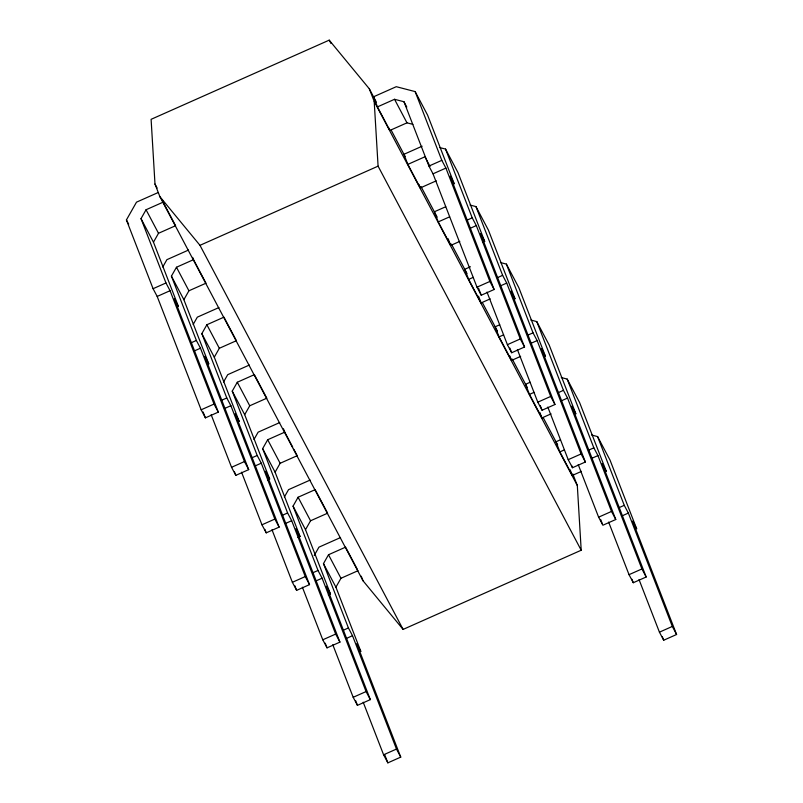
<?xml version="1.0" encoding="UTF-8"?>
<svg xmlns="http://www.w3.org/2000/svg" width="803" height="803" viewBox="0 0 803 803"><rect width="100%" height="100%" fill="white"/><g stroke="black" fill="none" stroke-linecap="round" stroke-linejoin="round"><path stroke-width="1.2" d="M162.276 199.907L163.15 202.155L146.056 209.744L141.017 218.637L153.463 242.175L178.417 306.505L174.321 298.766L218.296 412.13L205.407 417.861L201.151 409.801L157.177 296.437L153.082 288.699L126.412 219.942L136.5 202.165L158.091 192.569M153.463 242.175L158.512 233.292L175.596 225.693L163.712 203.219M162.758 266.987L166.904 259.67L188.504 250.064M248.699 469.625L244.443 461.564L200.469 348.211L196.374 340.462L171.42 276.132L176.469 267.248L193.553 259.65L206 283.198L188.916 290.786L183.877 299.68L208.83 364.01L204.735 356.271L248.699 469.625L235.821 475.356L231.555 467.296L211.159 414.709M193.162 324.482L197.317 317.165L218.908 307.569M279.113 527.129L274.847 519.069L230.883 405.706L226.787 397.967L201.834 333.636L206.873 324.743L223.957 317.155L236.413 340.693L219.329 348.291L214.281 357.174L239.234 421.505L235.138 413.766L279.113 527.129L266.225 532.851L261.959 524.801L241.562 472.204M223.565 381.987L227.721 374.67L249.321 365.064M271.976 529.709L292.372 582.295L296.628 590.356L309.516 584.624L305.26 576.564L261.286 463.201L257.191 455.462L232.238 391.131L237.286 382.248L254.37 374.65L266.817 398.188L249.733 405.786L244.694 414.669L269.647 479.01L267.499 479.963M253.979 439.482L258.134 432.165L279.725 422.569M302.38 587.204L322.776 639.79L327.042 647.85L339.93 642.119L335.664 634.069L291.7 520.705L287.604 512.966L262.651 448.626L267.69 439.743L284.774 432.144L292.704 447.13M297.903 537.458L300.051 536.504L275.098 472.174L280.137 463.291L297.23 455.692L293.828 449.268M284.382 496.987L288.538 489.659L310.139 480.064M332.783 644.699L353.19 697.295L357.445 705.355L370.334 699.624L366.078 691.564L322.103 578.2L318.008 570.461L293.055 506.131L298.094 497.238L315.188 489.649M328.317 594.963L330.465 593.999L305.511 529.669L310.55 520.786L327.634 513.187M314.204 555.525L318.942 547.164L340.542 537.558M363.197 702.203L383.593 754.79L387.859 762.85L400.747 757.119L396.481 749.058L352.507 635.705L348.422 627.956L323.468 563.626L328.507 554.743L345.591 547.144L357.476 569.618M400.747 757.119L356.773 643.765L360.868 651.504L335.915 587.174L340.954 578.28L358.048 570.692M376.366 102.152L369.3 88.782L329.21 40.15L151.105 119.326L154.989 184.048L159.897 196.685L363.016 580.78L403.106 629.411L581.201 550.236L577.317 485.514L572.86 474.021M403.969 101.74L428.922 166.07L433.018 173.819L476.992 287.173L481.248 295.233L494.136 289.502L450.172 176.148L454.257 183.887L427.597 115.13L415.141 91.592L396.27 86.694L373.536 96.802L377.45 106.889L394.534 99.291L403.969 101.74L406.8 107.09M377.45 106.889L389.897 130.427L406.98 122.839L412.883 124.365M422.127 146.216L403.939 154.296L407.854 164.384L420.31 187.932L436.25 180.836M159.897 196.685L199.977 245.327L378.083 166.151L374.198 101.419L369.3 88.782M407.854 164.384L424.938 156.786L430.037 166.422M153.082 288.699L165.97 282.967L170.065 290.706L214.03 404.07L218.296 412.13M428.922 166.07L441.811 160.349L445.906 168.088L489.88 281.451L494.136 289.502M157.177 296.437L170.065 290.706M433.018 173.819L445.906 168.088M445.715 206.742L434.353 211.791L438.267 221.889L450.714 245.427L459.828 241.372M438.267 221.889L449.65 216.82M191.004 342.851L196.374 340.462M466.854 220.233L472.224 217.844L476.309 225.583L520.284 338.946L524.55 347.006L511.662 352.738L507.396 344.678L486.999 292.081M194.025 351.072L200.469 348.211M469.865 228.453L476.309 225.583M482.523 242.345L484.671 241.382L458.001 172.635L445.555 149.087L439.653 147.561M470.438 266.767L464.756 269.296L468.671 279.384L481.117 302.922L490.231 298.877M468.671 279.384L473.228 277.356M221.417 400.356L226.787 397.967M497.258 277.728L502.628 275.339L506.723 283.088L550.687 396.441L554.953 404.501L542.065 410.233L537.799 402.173L517.403 349.586M201.151 409.801L214.03 404.07M476.992 287.173L489.88 281.451M224.438 408.566L230.883 405.706M500.279 285.948L506.723 283.088M499.717 324.773L495.17 326.791L499.075 336.879L511.531 360.427L520.645 356.371M499.075 336.879L503.632 334.861M251.821 457.851L257.191 455.462M527.661 335.232L533.031 332.844L537.127 340.582L581.101 453.946L585.357 462.006L572.479 467.727L568.213 459.667L547.817 407.081M231.555 467.296L244.443 461.564M507.396 344.678L520.284 338.946M254.842 466.071L261.286 463.201M530.683 343.443L537.127 340.582M530.121 382.268L525.574 384.296L529.488 394.383L541.935 417.921L551.049 413.876M529.488 394.383L534.045 392.356M282.234 515.345L287.604 512.966M558.075 392.727L563.445 390.338L567.54 398.077L611.505 511.441L615.771 519.501L602.882 525.232L598.616 517.172L578.22 464.586M261.959 524.801L274.847 519.069M537.799 402.173L550.687 396.441M285.256 523.566L291.7 520.705M561.096 400.948L567.54 398.077M560.524 439.773L555.977 441.791L559.892 451.878L572.348 475.426L581.462 471.371M559.892 451.878L564.449 449.851M312.638 572.85L318.008 570.461M588.479 450.222L593.849 447.843L597.944 455.582L641.918 568.946L646.174 576.996L633.286 582.727L629.03 574.667L608.634 522.08M292.372 582.295L305.26 576.564M568.213 459.667L581.101 453.946M315.659 581.071L322.103 578.2M591.5 458.443L597.944 455.582M343.052 630.345L348.422 627.956M618.892 507.727L624.262 505.338L628.358 513.077L672.322 626.44L676.588 634.5L663.7 640.232L659.434 632.172L639.037 579.575M322.776 639.79L335.664 634.069M598.616 517.172L611.505 511.441M346.073 638.566L352.507 635.705M621.913 515.948L628.358 513.077M353.19 697.295L366.078 691.564M629.03 574.667L641.918 568.946M383.593 754.79L396.481 749.058M659.434 632.172L672.322 626.44M470.056 205.056L475.958 206.592L488.415 230.13L515.074 298.887L510.979 291.148L554.953 404.501M500.47 262.561L506.372 264.087L518.818 287.635L545.488 356.381L541.393 348.643L585.357 462.006M530.873 320.056L536.775 321.591L549.222 345.129L575.892 413.886L571.796 406.137L615.771 519.501M561.287 377.551L567.179 379.086L579.636 402.624L606.305 471.381L602.21 463.642L646.174 576.996M591.691 435.055L597.593 436.581L610.039 460.129L636.709 528.876L632.613 521.137L676.588 634.5M484.671 241.382L480.575 233.643L524.55 347.006M394.534 99.291L406.98 122.839M391.202 130.196L405.073 156.434M421.023 186.607L437.183 217.141M451.437 244.102L467.025 273.572M482.422 302.691L497.428 331.077M512.254 359.102L527.27 387.498M543.24 417.69L557.683 445.003M374.198 101.419L577.317 485.514M329.21 40.15L330.966 43.472M378.083 166.151L581.201 550.236M199.977 245.327L403.106 629.411M154.989 184.048L157.117 188.053M315.75 490.713L327.072 512.123M146.056 209.744L158.512 233.292M176.469 267.248L188.916 290.786M206.873 324.743L219.329 348.291M237.286 382.248L249.733 405.786M267.69 439.743L280.137 463.291M298.094 497.238L310.55 520.786M328.507 554.743L340.954 578.28M171.42 276.132L183.877 299.68M201.834 333.636L214.281 357.174M232.238 391.131L244.694 414.669M262.651 448.626L275.098 472.174M293.055 506.131L305.511 529.669M323.468 563.626L335.915 587.174M269.647 479.01L265.552 471.261L309.516 584.624M300.051 536.504L295.956 528.765L339.93 642.119M330.465 593.999L326.369 586.26L370.334 699.624M126.412 219.942L128.681 224.228M597.593 436.581L624.262 505.338M567.179 379.086L593.849 447.843M662.334 636.719L663.7 640.232M536.775 321.591L563.445 390.338M631.931 579.224L633.286 582.727M506.372 264.087L533.031 332.844M600.614 519.39L602.431 524.058M475.958 206.592L502.628 275.339M571.565 465.389L572.479 467.727M570.17 469.815L572.348 475.426M445.555 149.087L472.224 217.844M540.248 405.555L542.065 410.233M539.767 412.32L541.935 417.921M415.141 91.592L441.811 160.349M509.845 348.06L511.662 352.738M509.795 355.94L511.531 360.427M478.528 288.227L481.248 295.233M478.508 296.197L481.117 302.922M448.104 238.702L450.714 245.427M419.005 184.57L420.31 187.932M389.023 128.189L389.897 130.427M361.24 576.183L363.016 580.78M283.469 428.782L284.774 432.144M192.68 257.412L193.553 259.65M384.687 754.669L387.859 762.85M355.639 700.678L357.445 705.355M325.225 643.173L327.042 647.85M294.821 585.678L296.628 590.356M264.86 529.348L266.225 532.851M141.017 218.637L165.97 282.967M234.456 471.853L235.821 475.356M203.139 412.009L205.407 417.861"/></g></svg>
